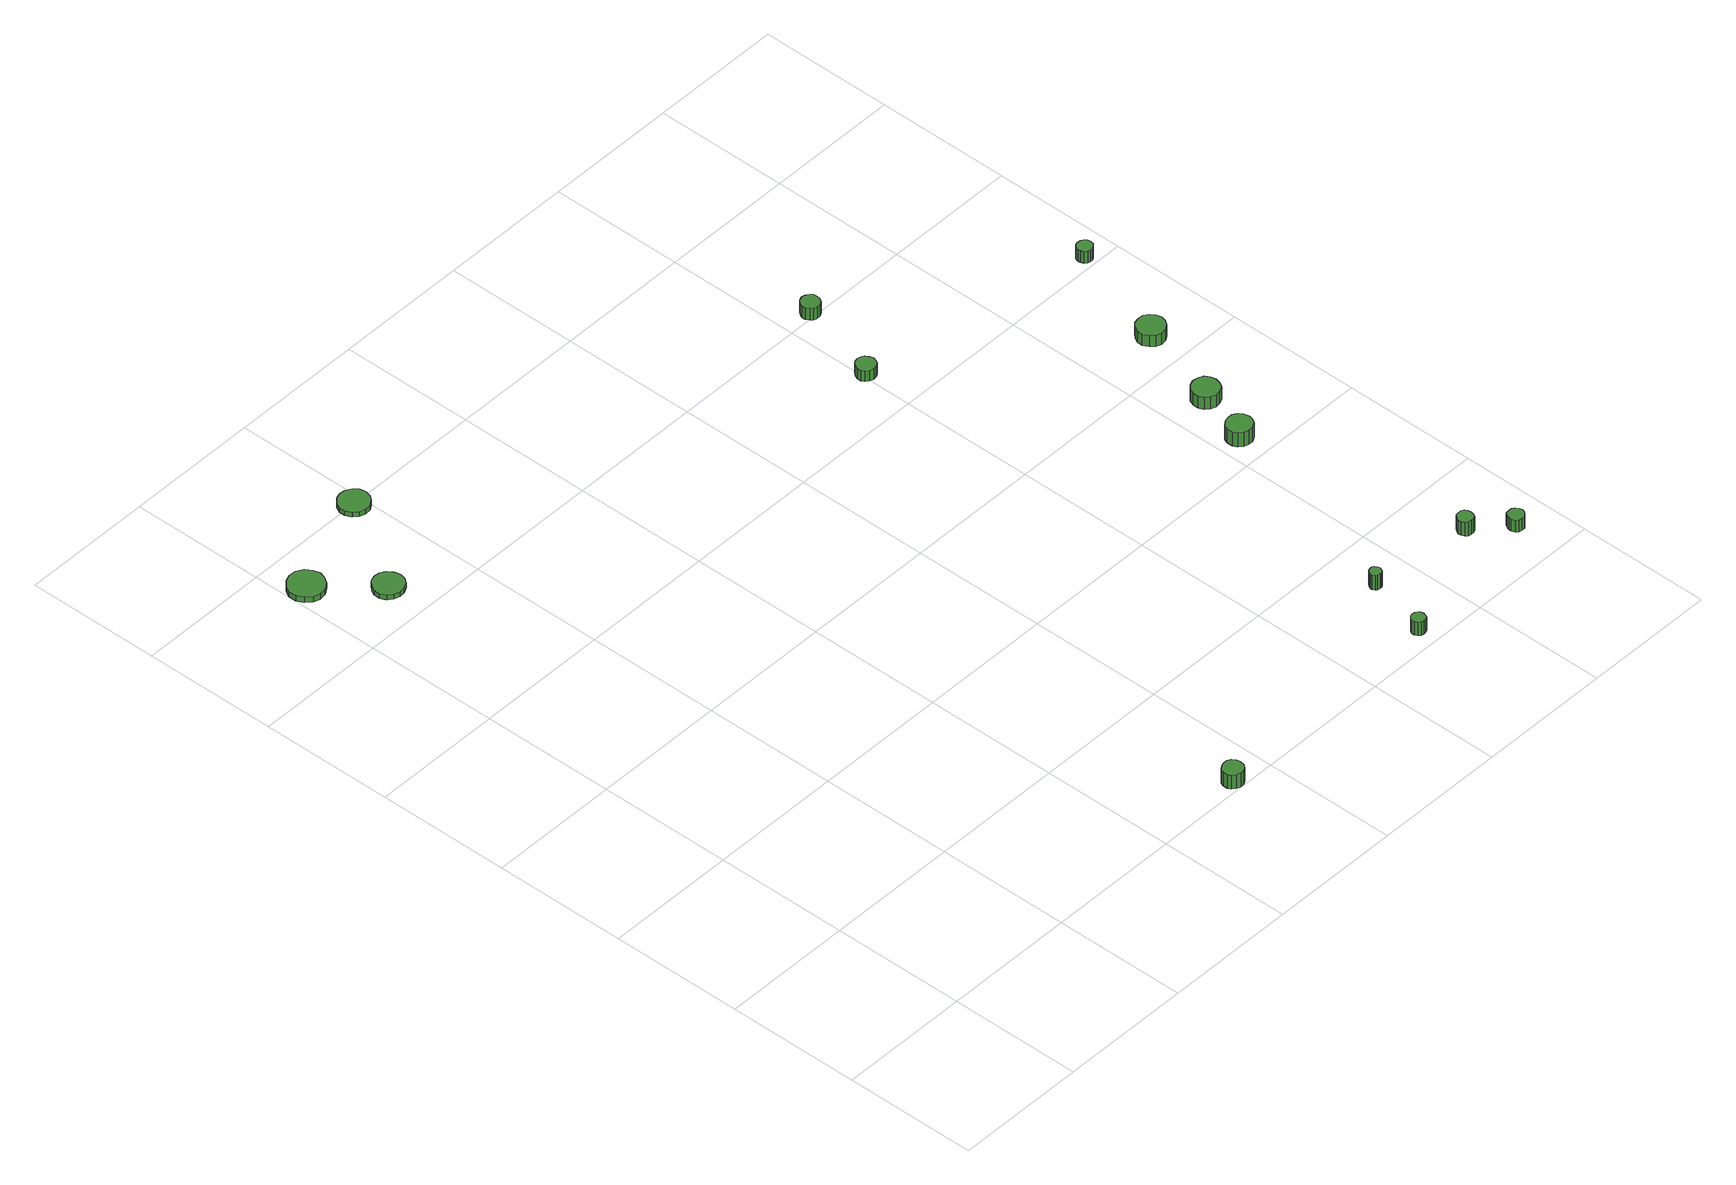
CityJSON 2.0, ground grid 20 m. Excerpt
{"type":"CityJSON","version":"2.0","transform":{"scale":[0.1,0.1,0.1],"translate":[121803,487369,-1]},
"CityObjects":{
"tree1":{"type":"SolitaryVegetationObject","attributes":{"function":"something"},"geometry":[{"type":"MultiSurface","lod":"1","boundaries":[[[0,1,2,3,4,5,6,7,8,9,10,11,12,13,14]],[[15,16,17,18,19,20,21,22,23,24,25,26,27,28,29]],[[0,29,28,1]],[[1,28,27,2]],[[2,27,26,3]],[[3,26,25,4]],[[4,25,24,5]],[[5,24,23,6]],[[6,23,22,7]],[[7,22,21,8]],[[8,21,20,9]],[[9,20,19,10]],[[10,19,18,11]],[[11,18,17,12]],[[12,17,16,13]],[[13,16,15,14]],[[14,15,29,0]]]}]},
"tree2":{"type":"SolitaryVegetationObject","attributes":{"function":"something"},"geometry":[{"type":"MultiSurface","lod":"1","boundaries":[[[30,31,32,33,34,35,36,37,38,39,40,41,42,43,44]],[[45,46,47,48,49,50,51,52,53,54,55,56,57,58,59]],[[30,59,58,31]],[[31,58,57,32]],[[32,57,56,33]],[[33,56,55,34]],[[34,55,54,35]],[[35,54,53,36]],[[36,53,52,37]],[[37,52,51,38]],[[38,51,50,39]],[[39,50,49,40]],[[40,49,48,41]],[[41,48,47,42]],[[42,47,46,43]],[[43,46,45,44]],[[44,45,59,30]]]}]},
"tree3":{"type":"SolitaryVegetationObject","attributes":{"function":"something"},"geometry":[{"type":"MultiSurface","lod":"1","boundaries":[[[60,61,62,63,64,65,66,67,68,69,70,71,72,73,74]],[[75,76,77,78,79,80,81,82,83,84,85,86,87,88,89]],[[60,89,88,61]],[[61,88,87,62]],[[62,87,86,63]],[[63,86,85,64]],[[64,85,84,65]],[[65,84,83,66]],[[66,83,82,67]],[[67,82,81,68]],[[68,81,80,69]],[[69,80,79,70]],[[70,79,78,71]],[[71,78,77,72]],[[72,77,76,73]],[[73,76,75,74]],[[74,75,89,60]]]}]},
"tree4":{"type":"SolitaryVegetationObject","attributes":{"function":"something"},"geometry":[{"type":"MultiSurface","lod":"1","boundaries":[[[90,91,92,93,94,95,96,97,98,99,100,101,102,103,104]],[[105,106,107,108,109,110,111,112,113,114,115,116,117,118,119]],[[90,119,118,91]],[[91,118,117,92]],[[92,117,116,93]],[[93,116,115,94]],[[94,115,114,95]],[[95,114,113,96]],[[96,113,112,97]],[[97,112,111,98]],[[98,111,110,99]],[[99,110,109,100]],[[100,109,108,101]],[[101,108,107,102]],[[102,107,106,103]],[[103,106,105,104]],[[104,105,119,90]]]}]},
"tree5":{"type":"SolitaryVegetationObject","attributes":{"function":"something"},"geometry":[{"type":"MultiSurface","lod":"1","boundaries":[[[120,121,122,123,124,125,126,127,128,129,130,131,132,133,134]],[[135,136,137,138,139,140,141,142,143,144,145,146,147,148,149]],[[120,149,148,121]],[[121,148,147,122]],[[122,147,146,123]],[[123,146,145,124]],[[124,145,144,125]],[[125,144,143,126]],[[126,143,142,127]],[[127,142,141,128]],[[128,141,140,129]],[[129,140,139,130]],[[130,139,138,131]],[[131,138,137,132]],[[132,137,136,133]],[[133,136,135,134]],[[134,135,149,120]]]}]},
"tree6":{"type":"SolitaryVegetationObject","attributes":{"function":"something"},"geometry":[{"type":"MultiSurface","lod":"1","boundaries":[[[150,151,152,153,154,155,156,157,158,159,160,161,162,163,164]],[[165,166,167,168,169,170,171,172,173,174,175,176,177,178,179]],[[150,179,178,151]],[[151,178,177,152]],[[152,177,176,153]],[[153,176,175,154]],[[154,175,174,155]],[[155,174,173,156]],[[156,173,172,157]],[[157,172,171,158]],[[158,171,170,159]],[[159,170,169,160]],[[160,169,168,161]],[[161,168,167,162]],[[162,167,166,163]],[[163,166,165,164]],[[164,165,179,150]]]}]},
"tree7":{"type":"SolitaryVegetationObject","attributes":{"function":"something"},"geometry":[{"type":"MultiSurface","lod":"1","boundaries":[[[180,181,182,183,184,185,186,187,188,189,190,191,192,193,194]],[[195,196,197,198,199,200,201,202,203,204,205,206,207,208,209]],[[180,209,208,181]],[[181,208,207,182]],[[182,207,206,183]],[[183,206,205,184]],[[184,205,204,185]],[[185,204,203,186]],[[186,203,202,187]],[[187,202,201,188]],[[188,201,200,189]],[[189,200,199,190]],[[190,199,198,191]],[[191,198,197,192]],[[192,197,196,193]],[[193,196,195,194]],[[194,195,209,180]]]}]},
"tree8":{"type":"SolitaryVegetationObject","attributes":{"function":"something"},"geometry":[{"type":"MultiSurface","lod":"1","boundaries":[[[210,211,212,213,214,215,216,217,218,219,220,221,222,223,224]],[[225,226,227,228,229,230,231,232,233,234,235,236,237,238,239]],[[210,239,238,211]],[[211,238,237,212]],[[212,237,236,213]],[[213,236,235,214]],[[214,235,234,215]],[[215,234,233,216]],[[216,233,232,217]],[[217,232,231,218]],[[218,231,230,219]],[[219,230,229,220]],[[220,229,228,221]],[[221,228,227,222]],[[222,227,226,223]],[[223,226,225,224]],[[224,225,239,210]]]}]},
"tree9":{"type":"SolitaryVegetationObject","attributes":{"function":"something"},"geometry":[{"type":"MultiSurface","lod":"1","boundaries":[[[240,241,242,243,244,245,246,247,248,249,250,251,252,253,254]],[[255,256,257,258,259,260,261,262,263,264,265,266,267,268,269]],[[240,269,268,241]],[[241,268,267,242]],[[242,267,266,243]],[[243,266,265,244]],[[244,265,264,245]],[[245,264,263,246]],[[246,263,262,247]],[[247,262,261,248]],[[248,261,260,249]],[[249,260,259,250]],[[250,259,258,251]],[[251,258,257,252]],[[252,257,256,253]],[[253,256,255,254]],[[254,255,269,240]]]}]},
"tree10":{"type":"SolitaryVegetationObject","attributes":{"function":"something"},"geometry":[{"type":"MultiSurface","lod":"1","boundaries":[[[270,271,272,273,274,275,276,277,278,279,280,281,282,283,284]],[[285,286,287,288,289,290,291,292,293,294,295,296,297,298,299]],[[270,299,298,271]],[[271,298,297,272]],[[272,297,296,273]],[[273,296,295,274]],[[274,295,294,275]],[[275,294,293,276]],[[276,293,292,277]],[[277,292,291,278]],[[278,291,290,279]],[[279,290,289,280]],[[280,289,288,281]],[[281,288,287,282]],[[282,287,286,283]],[[283,286,285,284]],[[284,285,299,270]]]}]},
"tree11":{"type":"SolitaryVegetationObject","attributes":{"function":"something"},"geometry":[{"type":"MultiSurface","lod":"1","boundaries":[[[300,301,302,303,304,305,306,307,308,309,310,311,312,313,314]],[[315,316,317,318,319,320,321,322,323,324,325,326,327,328,329]],[[300,329,328,301]],[[301,328,327,302]],[[302,327,326,303]],[[303,326,325,304]],[[304,325,324,305]],[[305,324,323,306]],[[306,323,322,307]],[[307,322,321,308]],[[308,321,320,309]],[[309,320,319,310]],[[310,319,318,311]],[[311,318,317,312]],[[312,317,316,313]],[[313,316,315,314]],[[314,315,329,300]]]}]},
"tree12":{"type":"SolitaryVegetationObject","attributes":{"function":"something"},"geometry":[{"type":"MultiSurface","lod":"1","boundaries":[[[330,331,332,333,334,335,336,337,338,339,340,341,342,343,344]],[[345,346,347,348,349,350,351,352,353,354,355,356,357,358,359]],[[330,359,358,331]],[[331,358,357,332]],[[332,357,356,333]],[[333,356,355,334]],[[334,355,354,335]],[[335,354,353,336]],[[336,353,352,337]],[[337,352,351,338]],[[338,351,350,339]],[[339,350,349,340]],[[340,349,348,341]],[[341,348,347,342]],[[342,347,346,343]],[[343,346,345,344]],[[344,345,359,330]]]}]},
"tree13":{"type":"SolitaryVegetationObject","attributes":{"function":"something"}},
"tree14":{"type":"SolitaryVegetationObject","attributes":{"function":"something"},"geometry":[{"type":"MultiSurface","lod":"1","boundaries":[[[360,361,362,363,364,365,366,367,368,369,370,371,372,373,374]],[[375,376,377,378,379,380,381,382,383,384,385,386,387,388,389]],[[360,389,388,361]],[[361,388,387,362]],[[362,387,386,363]],[[363,386,385,364]],[[364,385,384,365]],[[365,384,383,366]],[[366,383,382,367]],[[367,382,381,368]],[[368,381,380,369]],[[369,380,379,370]],[[370,379,378,371]],[[371,378,377,372]],[[372,377,376,373]],[[373,376,375,374]],[[374,375,389,360]]]}]},
"tree15":{"type":"SolitaryVegetationObject","attributes":{"function":"something"},"geometry":[{"type":"MultiSurface","lod":"1","boundaries":[[[390,391,392,393,394,395,396,397,398,399,400,401,402,403,404]],[[405,406,407,408,409,410,411,412,413,414,415,416,417,418,419]],[[390,419,418,391]],[[391,418,417,392]],[[392,417,416,393]],[[393,416,415,394]],[[394,415,414,395]],[[395,414,413,396]],[[396,413,412,397]],[[397,412,411,398]],[[398,411,410,399]],[[399,410,409,400]],[[400,409,408,401]],[[401,408,407,402]],[[402,407,406,403]],[[403,406,405,404]],[[404,405,419,390]]]}]}
},
"vertices":[
[54,1138,16],[51,1149,16],[45,1158,16],[35,1164,16],[24,1165,16],[14,1161,16],[6,1154,16],[1,1144,16],[1,1133,16],[6,1123,16],[14,1115,16],[24,1112,16],[35,1113,16],[45,1119,16],[51,1128,16],[51,1128,7],[45,1119,7],[35,1113,7],[24,1112,7],[14,1115,7],[6,1123,7],[1,1133,7],[1,1144,7],[6,1154,7],[14,1161,7],[24,1165,7],[35,1164,7],[45,1158,7],[51,1149,7],[54,1138,7],
[121,1061,15],[119,1070,15],[113,1078,15],[105,1083,15],[96,1084,15],[87,1081,15],[80,1074,15],[76,1066,15],[76,1056,15],[80,1048,15],[87,1042,15],[96,1039,15],[105,1040,15],[113,1044,15],[119,1052,15],[119,1052,7],[113,1044,7],[105,1040,7],[96,1039,7],[87,1042,7],[80,1048,7],[76,1056,7],[76,1066,7],[80,1074,7],[87,1081,7],[96,1084,7],[105,1083,7],[113,1078,7],[119,1070,7],[121,1061,7],
[208,1199,15],[206,1208,15],[200,1215,15],[192,1220,15],[183,1221,15],[174,1218,15],[167,1212,15],[163,1203,15],[163,1194,15],[167,1185,15],[174,1179,15],[183,1176,15],[192,1177,15],[200,1182,15],[206,1189,15],[206,1189,7],[200,1182,7],[192,1177,7],[183,1176,7],[174,1179,7],[167,1185,7],[163,1194,7],[163,1203,7],[167,1212,7],[174,1218,7],[183,1221,7],[192,1220,7],[200,1215,7],[206,1208,7],[208,1199,7],
[560,16,31],[559,22,31],[555,27,31],[550,30,31],[544,30,31],[538,28,31],[533,24,31],[531,19,31],[531,12,31],[533,7,31],[538,3,31],[544,1,31],[550,1,31],[555,4,31],[559,9,31],[559,9,7],[555,4,7],[550,1,7],[544,1,7],[538,3,7],[533,7,7],[531,12,7],[531,19,7],[533,24,7],[538,28,7],[544,30,7],[550,30,7],[555,27,7],[559,22,7],[560,16,7],
[926,30,30],[925,34,30],[923,37,30],[919,39,30],[915,40,30],[911,39,30],[908,36,30],[906,32,30],[906,28,30],[908,24,30],[911,21,30],[915,20,30],[919,20,30],[923,22,30],[925,26,30],[925,26,7],[923,22,7],[919,20,7],[915,20,7],[911,21,7],[908,24,7],[906,28,7],[906,32,7],[908,36,7],[911,39,7],[915,40,7],[919,39,7],[923,37,7],[925,34,7],[926,30,7],
[951,127,32],[950,131,32],[948,134,32],[945,136,32],[942,136,32],[938,135,32],[936,132,32],[934,129,32],[934,126,32],[936,122,32],[938,120,32],[942,119,32],[945,119,32],[948,121,32],[950,124,32],[950,124,7],[948,121,7],[945,119,7],[942,119,7],[938,120,7],[936,122,7],[934,126,7],[934,129,7],[936,132,7],[938,135,7],[942,136,7],[945,136,7],[948,134,7],[950,131,7],[951,127,7],
[820,877,26],[818,883,26],[815,888,26],[810,891,26],[804,892,26],[798,890,26],[794,886,26],[791,880,26],[791,874,26],[794,869,26],[798,865,26],[804,863,26],[810,864,26],[815,867,26],[818,871,26],[818,871,8],[815,867,8],[810,864,8],[804,863,8],[798,865,8],[794,869,8],[791,874,8],[791,880,8],[794,886,8],[798,890,8],[804,892,8],[810,891,8],[815,888,8],[818,883,8],[820,877,8],
[1108,112,31],[1107,117,31],[1105,121,31],[1101,123,31],[1096,123,31],[1091,122,31],[1088,119,31],[1086,114,31],[1086,110,31],[1088,105,31],[1091,102,31],[1096,101,31],[1101,101,31],[1105,103,31],[1107,107,31],[1107,107,7],[1105,103,7],[1101,101,7],[1096,101,7],[1091,102,7],[1088,105,7],[1086,110,7],[1086,114,7],[1088,119,7],[1091,122,7],[1096,123,7],[1101,123,7],[1105,121,7],[1107,117,7],[1108,112,7],
[857,1007,28],[856,1013,28],[853,1017,28],[848,1020,28],[842,1021,28],[837,1019,28],[833,1015,28],[830,1010,28],[830,1004,28],[833,999,28],[837,995,28],[842,994,28],[848,994,28],[853,997,28],[856,1002,28],[856,1002,8],[853,997,8],[848,994,8],[842,994,8],[837,995,8],[833,999,8],[830,1004,8],[830,1010,8],[833,1015,8],[837,1019,8],[842,1021,8],[848,1020,8],[853,1017,8],[856,1013,8],[857,1007,8],
[1158,69,27],[1157,74,27],[1154,78,27],[1150,81,27],[1145,81,27],[1140,80,27],[1137,76,27],[1135,72,27],[1135,67,27],[1137,62,27],[1140,59,27],[1145,58,27],[1150,58,27],[1154,61,27],[1157,65,27],[1157,65,7],[1154,61,7],[1150,58,7],[1145,58,7],[1140,59,7],[1137,62,7],[1135,67,7],[1135,72,7],[1137,76,7],[1140,80,7],[1145,81,7],[1150,81,7],[1154,78,7],[1157,74,7],[1158,69,7],
[1054,444,31],[1052,452,31],[1048,458,31],[1041,462,31],[1033,462,31],[1026,460,31],[1020,455,31],[1017,448,31],[1017,440,31],[1020,433,31],[1026,428,31],[1033,426,31],[1041,426,31],[1048,430,31],[1052,436,31],[1052,436,7],[1048,430,7],[1041,426,7],[1033,426,7],[1026,428,7],[1020,433,7],[1017,440,7],[1017,448,7],[1020,455,7],[1026,460,7],[1033,462,7],[1041,462,7],[1048,458,7],[1052,452,7],[1054,444,7],
[1080,524,28],[1078,532,28],[1074,539,28],[1066,543,28],[1058,544,28],[1050,541,28],[1044,536,28],[1041,528,28],[1041,520,28],[1044,512,28],[1050,507,28],[1058,504,28],[1066,505,28],[1074,509,28],[1078,516,28],[1078,516,7],[1074,509,7],[1066,505,7],[1058,504,7],[1050,507,7],[1044,512,7],[1041,520,7],[1041,528,7],[1044,536,7],[1050,541,7],[1058,544,7],[1066,543,7],[1074,539,7],[1078,532,7],[1080,524,7],
[1122,655,27],[1120,663,27],[1115,670,27],[1108,675,27],[1099,675,27],[1091,673,27],[1085,667,27],[1081,659,27],[1081,651,27],[1085,643,27],[1091,637,27],[1099,634,27],[1108,635,27],[1115,640,27],[1120,647,27],[1120,647,8],[1115,640,8],[1108,635,8],[1099,634,8],[1091,637,8],[1085,643,8],[1081,651,8],[1081,659,8],[1085,667,8],[1091,673,8],[1099,675,8],[1108,675,8],[1115,670,8],[1120,663,8],[1122,655,8],
[1167,817,28],[1166,822,28],[1163,825,28],[1159,828,28],[1154,828,28],[1150,827,28],[1146,824,28],[1145,819,28],[1145,815,28],[1146,810,28],[1150,807,28],[1154,806,28],[1159,806,28],[1163,809,28],[1166,812,28],[1166,812,8],[1163,809,8],[1159,806,8],[1154,806,8],[1150,807,8],[1146,810,8],[1145,815,8],[1145,819,8],[1146,824,8],[1150,827,8],[1154,828,8],[1159,828,8],[1163,825,8],[1166,822,8],[1167,817,8]
]}
